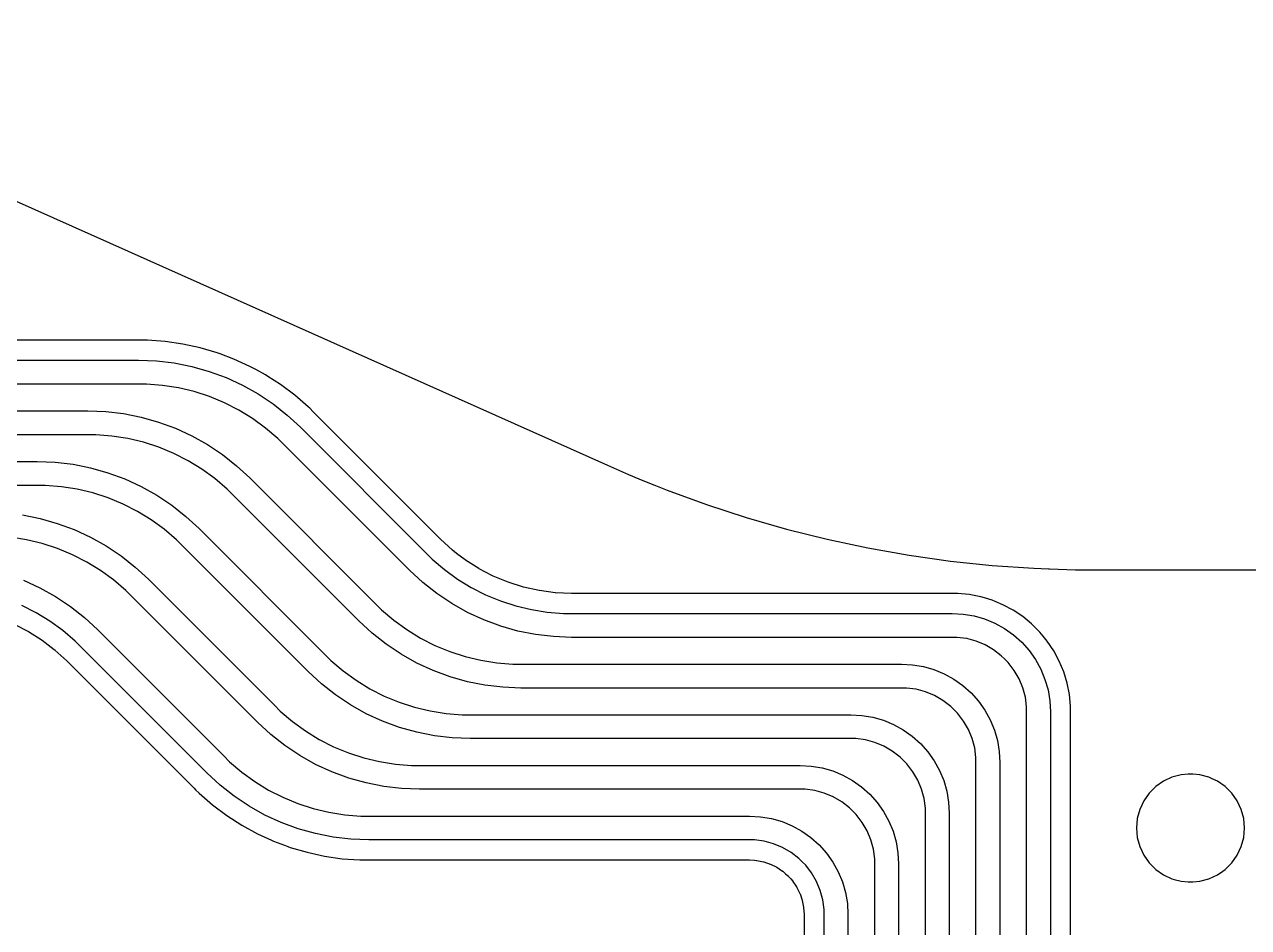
# Model space of a CAD drawing. Extents: x 68 to 346, y -197 to -84.
# Drawn here: x 177.77 to 208.47, y -111.72 to -89.07 of the extents above; entities that cross this region are included whole.
import ezdxf

# ---------------------------------------------------------------- set-up
doc = ezdxf.new("R2010")
doc.units = 0
doc.layers.add('BLACK', color=7, linetype='CONTINUOUS')

msp = doc.modelspace()

# ---------------------------------------------------------------- linework, layer by layer
at = {"layer": 'BLACK', "linetype": 'CONTINUOUS'}
for p, q in [((167.612, -89.0734), (192.389, -100.123)), ((180.671, -96.9895), (173.704, -96.9895)), ((180.849, -96.9895), (180.671, -96.9895)), ((180.671, -96.9895), (180.671, -96.9895)), ((181.294, -97.0213), (180.849, -96.9895)), ((181.735, -97.0848), (181.294, -97.0213)), ((182.171, -97.1795), (181.735, -97.0848)), ((182.599, -97.3052), (182.171, -97.1795)), ((182.171, -97.1795), (182.171, -97.1795)), ((182.673, -97.333), (182.599, -97.3052)), ((182.599, -97.3052), (182.599, -97.3052)), ((173.704, -97.49), (180.626, -97.49)), ((180.626, -97.49), (180.626, -97.49)), ((180.626, -97.49), (180.626, -97.49)), ((180.626, -97.49), (181.077, -97.5077)), ((181.077, -97.5077), (181.524, -97.5607)), ((181.524, -97.5607), (181.966, -97.6486)), ((183.016, -97.461), (182.673, -97.333)), ((183.422, -97.6462), (183.016, -97.461)), ((183.016, -97.461), (183.016, -97.461)), ((183.016, -97.461), (183.016, -97.461)), ((181.966, -97.6486), (182.4, -97.771)), ((182.4, -97.771), (182.823, -97.9271)), ((182.823, -97.9271), (183.233, -98.1158)), ((183.565, -97.7242), (183.422, -97.6462)), ((183.813, -97.8599), (183.565, -97.7242)), ((183.87, -97.8963), (183.813, -97.8599)), ((184.188, -98.1009), (183.87, -97.8963)), ((180.626, -98.09), (173.704, -98.09)), ((180.828, -98.09), (180.626, -98.09)), ((181.231, -98.1217), (180.828, -98.09)), ((181.63, -98.1849), (181.231, -98.1217)), ((182.023, -98.2792), (181.63, -98.1849)), ((183.233, -98.1158), (183.626, -98.3361)), ((184.545, -98.3681), (184.188, -98.1009)), ((184.188, -98.1009), (184.188, -98.1009)), ((182.407, -98.4041), (182.023, -98.2792)), ((182.78, -98.5587), (182.407, -98.4041)), ((183.626, -98.3361), (184.001, -98.5865)), ((184.882, -98.6601), (184.545, -98.3681)), ((184.545, -98.3681), (184.545, -98.3681)), ((172.434, -98.76), (179.356, -98.76)), ((179.356, -98.76), (179.356, -98.76)), ((179.356, -98.76), (179.356, -98.76)), ((179.356, -98.76), (179.807, -98.7777)), ((179.807, -98.7777), (180.254, -98.8307)), ((180.254, -98.8307), (180.696, -98.9186)), ((183.14, -98.7421), (182.78, -98.5587)), ((183.485, -98.9532), (183.14, -98.7421)), ((184.001, -98.5865), (184.355, -98.8656)), ((184.919, -98.697), (184.882, -98.6601)), ((185.007, -98.7846), (184.919, -98.697)), ((185.007, -98.7849), (185.007, -98.7846)), ((188.202, -101.98), (185.007, -98.7849)), ((180.696, -98.9186), (181.13, -99.041)), ((181.13, -99.041), (181.553, -99.1971)), ((183.812, -99.1907), (183.485, -98.9532)), ((184.355, -98.8656), (184.686, -99.1716)), ((179.356, -99.36), (172.434, -99.36)), ((179.558, -99.36), (179.356, -99.36)), ((179.961, -99.3917), (179.558, -99.36)), ((180.36, -99.4549), (179.961, -99.3917)), ((180.753, -99.5492), (180.36, -99.4549)), ((181.553, -99.1971), (181.963, -99.3858)), ((181.963, -99.3858), (182.356, -99.6061)), ((184.119, -99.4531), (183.812, -99.1907)), ((184.262, -99.5959), (184.119, -99.4531)), ((184.686, -99.1716), (184.686, -99.1717)), ((184.686, -99.1717), (187.848, -102.334)), ((181.137, -99.6741), (180.753, -99.5492)), ((181.51, -99.8287), (181.137, -99.6741)), ((182.356, -99.6061), (182.731, -99.8565)), ((187.424, -102.758), (184.262, -99.5959)), ((184.262, -99.5959), (184.262, -99.5959)), ((171.164, -100.03), (178.086, -100.03)), ((178.086, -100.03), (178.086, -100.03)), ((178.086, -100.03), (178.086, -100.03)), ((178.086, -100.03), (178.537, -100.048)), ((178.537, -100.048), (178.984, -100.101)), ((181.87, -100.012), (181.51, -99.8287)), ((182.215, -100.223), (181.87, -100.012)), ((182.731, -99.8565), (183.085, -100.136)), ((178.984, -100.101), (179.426, -100.189)), ((179.426, -100.189), (179.86, -100.311)), ((179.86, -100.311), (180.283, -100.467)), ((182.542, -100.461), (182.215, -100.223)), ((183.085, -100.136), (183.416, -100.442)), ((192.389, -100.123), (192.389, -100.124)), ((192.389, -100.124), (192.914, -100.358)), ((192.914, -100.358), (193.173, -100.463)), ((178.086, -100.63), (171.164, -100.63)), ((178.288, -100.63), (178.086, -100.63)), ((178.691, -100.662), (178.288, -100.63)), ((179.09, -100.725), (178.691, -100.662)), ((180.283, -100.467), (180.693, -100.656)), ((180.693, -100.656), (181.086, -100.876)), ((182.849, -100.723), (182.542, -100.461)), ((183.416, -100.442), (183.416, -100.442)), ((183.416, -100.442), (186.578, -103.604)), ((193.173, -100.463), (193.525, -100.605)), ((193.525, -100.605), (193.546, -100.614)), ((193.546, -100.614), (193.547, -100.614)), ((193.547, -100.614), (193.886, -100.751)), ((179.483, -100.819), (179.09, -100.725)), ((179.867, -100.944), (179.483, -100.819)), ((180.24, -101.099), (179.867, -100.944)), ((181.086, -100.876), (181.461, -101.127)), ((182.992, -100.866), (182.849, -100.723)), ((186.154, -104.028), (182.992, -100.866)), ((182.992, -100.866), (182.992, -100.866)), ((193.886, -100.751), (194.871, -101.11)), ((180.6, -101.282), (180.24, -101.099)), ((180.945, -101.493), (180.6, -101.282)), ((181.461, -101.127), (181.815, -101.406)), ((194.871, -101.11), (195.869, -101.435)), ((177.714, -101.371), (178.156, -101.459)), ((178.156, -101.459), (178.59, -101.581)), ((178.59, -101.581), (179.013, -101.737)), ((181.272, -101.731), (180.945, -101.493)), ((181.815, -101.406), (182.146, -101.712)), ((195.869, -101.435), (196.877, -101.725)), ((179.013, -101.737), (179.423, -101.926)), ((181.579, -101.993), (181.272, -101.731)), ((182.146, -101.712), (182.146, -101.712)), ((182.146, -101.712), (185.308, -104.874)), ((196.877, -101.725), (197.895, -101.979)), ((177.82, -101.995), (177.421, -101.932)), ((178.213, -102.089), (177.82, -101.995)), ((178.597, -102.214), (178.213, -102.089)), ((178.97, -102.369), (178.597, -102.214)), ((179.423, -101.926), (179.816, -102.146)), ((179.816, -102.146), (180.191, -102.397)), ((181.722, -102.136), (181.579, -101.993)), ((184.884, -105.298), (181.722, -102.136)), ((181.722, -102.136), (181.722, -102.136)), ((188.499, -102.252), (188.202, -101.98)), ((197.895, -101.979), (198.921, -102.197)), ((198.921, -102.197), (199.953, -102.379)), ((179.33, -102.552), (178.97, -102.369)), ((180.191, -102.397), (180.545, -102.676)), ((187.848, -102.334), (187.848, -102.334)), ((187.848, -102.334), (187.991, -102.477)), ((187.991, -102.477), (188.298, -102.739)), ((188.503, -102.255), (188.499, -102.252)), ((188.605, -102.334), (188.503, -102.255)), ((188.82, -102.499), (188.605, -102.334)), ((188.824, -102.502), (188.82, -102.499)), ((189.161, -102.716), (188.824, -102.502)), ((199.953, -102.379), (200.992, -102.526)), ((200.992, -102.526), (202.035, -102.635)), ((179.675, -102.763), (179.33, -102.552)), ((180.002, -103.001), (179.675, -102.763)), ((180.545, -102.676), (180.876, -102.982)), ((187.755, -103.064), (187.424, -102.758)), ((187.424, -102.758), (187.424, -102.758)), ((188.298, -102.739), (188.625, -102.977)), ((189.166, -102.719), (189.161, -102.716)), ((189.486, -102.885), (189.166, -102.719)), ((202.035, -102.635), (203.082, -102.709)), ((203.082, -102.709), (203.447, -102.721)), ((203.447, -102.721), (203.448, -102.722)), ((203.448, -102.722), (203.47, -102.722)), ((203.47, -102.722), (204.13, -102.745)), ((204.13, -102.745), (204.63, -102.745)), ((204.63, -102.745), (204.63, -102.745)), ((204.63, -102.745), (204.654, -102.745)), ((204.654, -102.745), (209.378, -102.745)), ((177.743, -103.007), (178.153, -103.196)), ((180.309, -103.263), (180.002, -103.001)), ((180.876, -102.982), (180.876, -102.982)), ((180.876, -102.982), (184.038, -106.144)), ((188.109, -103.343), (187.755, -103.064)), ((188.625, -102.977), (188.97, -103.188)), ((189.52, -102.903), (189.486, -102.885)), ((189.525, -102.906), (189.52, -102.903)), ((189.894, -103.059), (189.525, -102.906)), ((189.899, -103.06), (189.894, -103.059)), ((190.28, -103.181), (189.899, -103.06)), ((178.153, -103.196), (178.546, -103.416)), ((178.546, -103.416), (178.921, -103.667)), ((180.452, -103.406), (180.309, -103.263)), ((183.614, -106.568), (180.452, -103.406)), ((180.452, -103.406), (180.452, -103.406)), ((188.484, -103.594), (188.109, -103.343)), ((188.97, -103.188), (189.33, -103.371)), ((189.33, -103.371), (189.703, -103.526)), ((190.285, -103.182), (190.28, -103.181)), ((190.675, -103.268), (190.285, -103.182)), ((190.681, -103.269), (190.675, -103.268)), ((191.077, -103.321), (190.681, -103.269)), ((191.082, -103.322), (191.077, -103.321)), ((191.484, -103.34), (191.082, -103.322)), ((201.032, -103.34), (191.484, -103.34)), ((201.178, -103.339), (201.032, -103.34)), ((201.265, -103.348), (201.178, -103.339)), ((201.178, -103.339), (201.178, -103.339)), ((201.468, -103.368), (201.265, -103.348)), ((201.502, -103.375), (201.468, -103.368)), ((201.468, -103.368), (201.468, -103.368)), ((201.468, -103.368), (201.468, -103.368)), ((201.754, -103.425), (201.502, -103.375)), ((201.842, -103.452), (201.754, -103.425)), ((202.033, -103.51), (201.842, -103.452)), ((178.06, -103.822), (177.7, -103.639)), ((178.921, -103.667), (179.275, -103.946)), ((186.578, -103.604), (186.578, -103.604)), ((186.578, -103.604), (186.721, -103.747)), ((186.721, -103.747), (187.028, -104.009)), ((188.877, -103.814), (188.484, -103.594)), ((189.703, -103.526), (190.087, -103.651)), ((190.087, -103.651), (190.48, -103.745)), ((190.48, -103.745), (190.879, -103.808)), ((202.111, -103.542), (202.033, -103.51)), ((202.033, -103.51), (202.033, -103.51)), ((202.033, -103.51), (202.033, -103.51)), ((202.303, -103.621), (202.111, -103.542)), ((202.56, -103.759), (202.303, -103.621)), ((202.802, -103.921), (202.56, -103.759)), ((202.56, -103.759), (202.56, -103.759)), ((202.56, -103.759), (202.56, -103.759)), ((178.405, -104.033), (178.06, -103.822)), ((178.732, -104.271), (178.405, -104.033)), ((179.275, -103.946), (179.606, -104.252)), ((186.485, -104.334), (186.154, -104.028)), ((186.154, -104.028), (186.154, -104.028)), ((187.028, -104.009), (187.355, -104.247)), ((189.287, -104.003), (188.877, -103.814)), ((189.71, -104.159), (189.287, -104.003)), ((190.879, -103.808), (191.282, -103.84)), ((191.282, -103.84), (191.484, -103.84)), ((191.484, -103.84), (201.032, -103.84)), ((201.032, -103.84), (201.032, -103.84)), ((201.032, -103.84), (201.308, -103.856)), ((201.308, -103.856), (201.581, -103.902)), ((201.581, -103.902), (201.847, -103.978)), ((201.847, -103.978), (202.103, -104.084)), ((203.025, -104.103), (202.802, -103.921)), ((177.51, -104.107), (177.864, -104.291)), ((177.864, -104.291), (177.869, -104.294)), ((177.869, -104.294), (178.206, -104.508)), ((179.039, -104.533), (178.732, -104.271)), ((179.606, -104.252), (179.606, -104.252)), ((179.606, -104.252), (182.768, -107.414)), ((186.839, -104.613), (186.485, -104.334)), ((187.355, -104.247), (187.7, -104.458)), ((190.144, -104.281), (189.71, -104.159)), ((190.586, -104.369), (190.144, -104.281)), ((191.033, -104.422), (190.586, -104.369)), ((202.103, -104.084), (202.345, -104.218)), ((202.345, -104.218), (202.571, -104.378)), ((203.028, -104.106), (203.025, -104.103)), ((203.131, -104.209), (203.028, -104.106)), ((203.167, -104.245), (203.131, -104.209)), ((203.131, -104.209), (203.131, -104.209)), ((203.191, -104.268), (203.167, -104.245)), ((203.167, -104.245), (203.167, -104.245)), ((203.229, -104.307), (203.191, -104.268)), ((203.191, -104.268), (203.191, -104.268)), ((203.234, -104.312), (203.229, -104.307)), ((203.313, -104.408), (203.234, -104.312)), ((178.206, -104.508), (178.21, -104.511)), ((178.21, -104.511), (178.513, -104.744)), ((179.182, -104.676), (179.039, -104.533)), ((182.344, -107.838), (179.182, -104.676)), ((179.182, -104.676), (179.182, -104.676)), ((187.214, -104.864), (186.839, -104.613)), ((187.7, -104.458), (188.06, -104.641)), ((188.06, -104.641), (188.433, -104.796)), ((191.484, -104.44), (191.033, -104.422)), ((201.032, -104.44), (191.484, -104.44)), ((191.484, -104.44), (191.484, -104.44)), ((191.484, -104.44), (191.484, -104.44)), ((201.154, -104.44), (201.032, -104.44)), ((201.032, -104.44), (201.032, -104.44)), ((201.032, -104.44), (201.032, -104.44)), ((201.397, -104.472), (201.154, -104.44)), ((201.634, -104.535), (201.397, -104.472)), ((201.86, -104.629), (201.634, -104.535)), ((202.072, -104.751), (201.86, -104.629)), ((202.571, -104.378), (202.777, -104.563)), ((202.777, -104.563), (202.777, -104.563)), ((202.777, -104.563), (202.962, -104.769)), ((203.419, -104.538), (203.313, -104.408)), ((203.581, -104.78), (203.419, -104.538)), ((178.513, -104.744), (178.527, -104.755)), ((178.527, -104.755), (178.531, -104.758)), ((178.531, -104.758), (178.828, -105.03)), ((185.308, -104.874), (185.308, -104.874)), ((185.308, -104.874), (185.451, -105.017)), ((187.607, -105.084), (187.214, -104.864)), ((188.433, -104.796), (188.817, -104.921)), ((188.817, -104.921), (189.21, -105.015)), ((202.266, -104.901), (202.072, -104.751)), ((202.353, -104.987), (202.266, -104.901)), ((202.439, -105.074), (202.353, -104.987)), ((202.353, -104.987), (202.353, -104.987)), ((202.962, -104.769), (203.122, -104.995)), ((203.719, -105.037), (203.581, -104.78)), ((203.581, -104.78), (203.581, -104.78)), ((203.581, -104.78), (203.581, -104.78)), ((178.828, -105.03), (182.023, -108.225)), ((185.451, -105.017), (185.758, -105.279)), ((185.758, -105.279), (186.085, -105.517)), ((188.017, -105.273), (187.607, -105.084)), ((188.44, -105.429), (188.017, -105.273)), ((189.21, -105.015), (189.609, -105.078)), ((189.609, -105.078), (190.012, -105.11)), ((190.012, -105.11), (190.214, -105.11)), ((190.214, -105.11), (199.762, -105.11)), ((199.762, -105.11), (199.762, -105.11)), ((199.762, -105.11), (200.038, -105.126)), ((200.038, -105.126), (200.311, -105.172)), ((200.311, -105.172), (200.577, -105.248)), ((200.577, -105.248), (200.833, -105.354)), ((202.589, -105.268), (202.439, -105.074)), ((202.711, -105.48), (202.589, -105.268)), ((203.122, -104.995), (203.256, -105.237)), ((203.256, -105.237), (203.361, -105.493)), ((203.83, -105.307), (203.719, -105.037)), ((185.215, -105.604), (184.884, -105.298)), ((184.884, -105.298), (184.884, -105.298)), ((185.569, -105.883), (185.215, -105.604)), ((186.085, -105.517), (186.43, -105.728)), ((188.874, -105.551), (188.44, -105.429)), ((189.316, -105.639), (188.874, -105.551)), ((200.833, -105.354), (201.075, -105.488)), ((201.075, -105.488), (201.301, -105.648)), ((202.805, -105.706), (202.711, -105.48)), ((203.361, -105.493), (203.438, -105.759)), ((203.915, -105.586), (203.83, -105.307)), ((203.972, -105.872), (203.915, -105.586)), ((185.944, -106.134), (185.569, -105.883)), ((186.43, -105.728), (186.79, -105.911)), ((186.79, -105.911), (187.163, -106.066)), ((189.763, -105.692), (189.316, -105.639)), ((190.214, -105.71), (189.763, -105.692)), ((199.762, -105.71), (190.214, -105.71)), ((190.214, -105.71), (190.214, -105.71)), ((190.214, -105.71), (190.214, -105.71)), ((199.884, -105.71), (199.762, -105.71)), ((199.762, -105.71), (199.762, -105.71)), ((199.762, -105.71), (199.762, -105.71)), ((200.127, -105.742), (199.884, -105.71)), ((200.364, -105.805), (200.127, -105.742)), ((200.59, -105.899), (200.364, -105.805)), ((200.802, -106.021), (200.59, -105.899)), ((201.301, -105.648), (201.507, -105.833)), ((201.507, -105.833), (201.507, -105.833)), ((201.507, -105.833), (201.692, -106.039)), ((202.868, -105.943), (202.805, -105.706)), ((203.438, -105.759), (203.484, -106.032)), ((204, -106.162), (203.972, -105.872)), ((184.038, -106.144), (184.038, -106.144)), ((184.038, -106.144), (184.181, -106.287)), ((186.337, -106.354), (185.944, -106.134)), ((187.163, -106.066), (187.547, -106.191)), ((187.547, -106.191), (187.94, -106.285)), ((200.996, -106.171), (200.802, -106.021)), ((201.083, -106.257), (200.996, -106.171)), ((201.692, -106.039), (201.852, -106.265)), ((202.9, -106.186), (202.868, -105.943)), ((202.9, -106.308), (202.9, -106.186)), ((203.484, -106.032), (203.5, -106.308)), ((204, -106.248), (204, -106.162)), ((184.181, -106.287), (184.488, -106.549)), ((186.747, -106.543), (186.337, -106.354)), ((187.94, -106.285), (188.339, -106.348)), ((188.339, -106.348), (188.742, -106.38)), ((188.742, -106.38), (188.944, -106.38)), ((188.944, -106.38), (198.492, -106.38)), ((198.492, -106.38), (198.492, -106.38)), ((198.492, -106.38), (198.768, -106.396)), ((198.768, -106.396), (199.041, -106.442)), ((199.041, -106.442), (199.307, -106.518)), ((199.307, -106.518), (199.563, -106.624)), ((201.169, -106.344), (201.083, -106.257)), ((201.083, -106.257), (201.083, -106.257)), ((201.319, -106.538), (201.169, -106.344)), ((201.852, -106.265), (201.986, -106.507)), ((201.986, -106.507), (202.091, -106.763)), ((202.9, -121.022), (202.9, -106.308)), ((202.9, -106.308), (202.9, -106.308)), ((202.9, -106.308), (202.9, -106.308)), ((203.5, -106.308), (203.5, -106.308)), ((203.5, -106.308), (203.5, -121.022)), ((204, -106.261), (204, -106.248)), ((204, -106.263), (204, -106.261)), ((204, -106.261), (204, -106.261)), ((204, -109.22), (204, -106.263)), ((183.945, -106.874), (183.614, -106.568)), ((183.614, -106.568), (183.614, -106.568)), ((184.488, -106.549), (184.815, -106.787)), ((184.815, -106.787), (185.16, -106.998)), ((187.17, -106.699), (186.747, -106.543)), ((187.604, -106.821), (187.17, -106.699)), ((188.046, -106.909), (187.604, -106.821)), ((199.563, -106.624), (199.805, -106.758)), ((199.805, -106.758), (200.031, -106.918)), ((201.441, -106.75), (201.319, -106.538)), ((201.535, -106.976), (201.441, -106.75)), ((202.091, -106.763), (202.168, -107.029)), ((184.299, -107.153), (183.945, -106.874)), ((185.16, -106.998), (185.52, -107.181)), ((188.493, -106.962), (188.046, -106.909)), ((188.944, -106.98), (188.493, -106.962)), ((198.492, -106.98), (188.944, -106.98)), ((188.944, -106.98), (188.944, -106.98)), ((188.944, -106.98), (188.944, -106.98)), ((198.614, -106.98), (198.492, -106.98)), ((198.492, -106.98), (198.492, -106.98)), ((198.492, -106.98), (198.492, -106.98)), ((198.857, -107.012), (198.614, -106.98)), ((199.094, -107.075), (198.857, -107.012)), ((199.32, -107.169), (199.094, -107.075)), ((200.031, -106.918), (200.237, -107.103)), ((200.237, -107.103), (200.237, -107.103)), ((200.237, -107.103), (200.422, -107.309)), ((201.598, -107.213), (201.535, -106.976)), ((202.168, -107.029), (202.214, -107.302)), ((182.768, -107.414), (182.768, -107.414)), ((182.768, -107.414), (182.911, -107.557)), ((184.674, -107.404), (184.299, -107.153)), ((185.067, -107.624), (184.674, -107.404)), ((185.52, -107.181), (185.893, -107.336)), ((185.893, -107.336), (186.277, -107.461)), ((199.532, -107.291), (199.32, -107.169)), ((199.726, -107.441), (199.532, -107.291)), ((199.813, -107.527), (199.726, -107.441)), ((200.422, -107.309), (200.582, -107.535)), ((201.63, -107.456), (201.598, -107.213)), ((202.214, -107.302), (202.23, -107.578)), ((182.911, -107.557), (183.218, -107.819)), ((185.477, -107.813), (185.067, -107.624)), ((186.277, -107.461), (186.67, -107.555)), ((186.67, -107.555), (187.069, -107.618)), ((187.069, -107.618), (187.472, -107.65)), ((187.472, -107.65), (187.674, -107.65)), ((187.674, -107.65), (197.222, -107.65)), ((197.222, -107.65), (197.222, -107.65)), ((197.222, -107.65), (197.498, -107.666)), ((197.498, -107.666), (197.771, -107.712)), ((197.771, -107.712), (198.037, -107.788)), ((199.899, -107.614), (199.813, -107.527)), ((199.813, -107.527), (199.813, -107.527)), ((200.049, -107.808), (199.899, -107.614)), ((200.582, -107.535), (200.716, -107.777)), ((201.63, -107.578), (201.63, -107.456)), ((201.63, -122.292), (201.63, -107.578)), ((201.63, -107.578), (201.63, -107.578)), ((201.63, -107.578), (201.63, -107.578)), ((202.23, -107.578), (202.23, -107.578)), ((202.23, -107.578), (202.23, -122.292)), ((182.675, -108.144), (182.344, -107.838)), ((182.344, -107.838), (182.344, -107.838)), ((183.218, -107.819), (183.545, -108.057)), ((183.545, -108.057), (183.89, -108.268)), ((185.9, -107.969), (185.477, -107.813)), ((186.334, -108.091), (185.9, -107.969)), ((198.037, -107.788), (198.293, -107.894)), ((198.293, -107.894), (198.535, -108.028)), ((198.535, -108.028), (198.761, -108.188)), ((200.171, -108.02), (200.049, -107.808)), ((200.265, -108.246), (200.171, -108.02)), ((200.716, -107.777), (200.821, -108.033)), ((200.821, -108.033), (200.898, -108.299)), ((206.332, -108.046), (206.139, -108.182)), ((206.546, -107.946), (206.332, -108.046)), ((206.332, -108.046), (206.332, -108.046)), ((206.775, -107.885), (206.546, -107.946)), ((206.546, -107.946), (206.546, -107.946)), ((206.951, -107.87), (206.775, -107.885)), ((206.775, -107.885), (206.775, -107.885)), ((207.069, -107.87), (206.951, -107.87)), ((207.245, -107.885), (207.069, -107.87)), ((207.474, -107.946), (207.245, -107.885)), ((207.245, -107.885), (207.245, -107.885)), ((207.556, -107.984), (207.474, -107.946)), ((207.474, -107.946), (207.474, -107.946)), ((207.474, -107.946), (207.474, -107.946)), ((207.688, -108.046), (207.556, -107.984)), ((207.881, -108.182), (207.688, -108.046)), ((207.688, -108.046), (207.688, -108.046)), ((182.023, -108.225), (182.023, -108.225)), ((182.023, -108.225), (182.058, -108.26)), ((182.058, -108.26), (182.148, -108.35)), ((182.148, -108.35), (182.485, -108.642)), ((183.029, -108.423), (182.675, -108.144)), ((183.89, -108.268), (184.25, -108.451)), ((186.776, -108.179), (186.334, -108.091)), ((187.223, -108.232), (186.776, -108.179)), ((187.674, -108.25), (187.223, -108.232)), ((197.222, -108.25), (187.674, -108.25)), ((187.674, -108.25), (187.674, -108.25)), ((187.674, -108.25), (187.674, -108.25)), ((197.344, -108.25), (197.222, -108.25)), ((197.222, -108.25), (197.222, -108.25)), ((197.222, -108.25), (197.222, -108.25)), ((197.587, -108.282), (197.344, -108.25)), ((197.824, -108.345), (197.587, -108.282)), ((198.05, -108.439), (197.824, -108.345)), ((198.761, -108.188), (198.967, -108.373)), ((200.328, -108.483), (200.265, -108.246)), ((200.898, -108.299), (200.944, -108.572)), ((205.972, -108.349), (205.836, -108.542)), ((206.139, -108.182), (205.972, -108.349)), ((205.972, -108.349), (205.972, -108.349)), ((208.048, -108.349), (207.881, -108.182)), ((208.184, -108.542), (208.048, -108.349)), ((182.485, -108.642), (182.485, -108.642)), ((182.485, -108.642), (182.842, -108.909)), ((183.404, -108.674), (183.029, -108.423)), ((183.797, -108.894), (183.404, -108.674)), ((184.25, -108.451), (184.623, -108.606)), ((184.623, -108.606), (185.007, -108.731)), ((198.262, -108.561), (198.05, -108.439)), ((198.456, -108.711), (198.262, -108.561)), ((198.967, -108.373), (198.967, -108.373)), ((198.967, -108.373), (199.152, -108.579)), ((199.152, -108.579), (199.312, -108.805)), ((200.36, -108.726), (200.328, -108.483)), ((200.944, -108.572), (200.96, -108.848)), ((205.836, -108.542), (205.736, -108.756)), ((205.836, -108.542), (205.836, -108.542)), ((208.284, -108.756), (208.184, -108.542)), ((208.184, -108.542), (208.184, -108.542)), ((182.842, -108.909), (182.842, -108.909)), ((182.842, -108.909), (183.217, -109.15)), ((184.207, -109.083), (183.797, -108.894)), ((185.007, -108.731), (185.4, -108.825)), ((185.4, -108.825), (185.799, -108.888)), ((185.799, -108.888), (186.202, -108.92)), ((186.202, -108.92), (186.404, -108.92)), ((186.404, -108.92), (195.952, -108.92)), ((195.952, -108.92), (195.952, -108.92)), ((195.952, -108.92), (196.228, -108.936)), ((196.228, -108.936), (196.501, -108.982)), ((198.543, -108.797), (198.456, -108.711)), ((198.629, -108.884), (198.543, -108.797)), ((198.543, -108.797), (198.543, -108.797)), ((198.779, -109.078), (198.629, -108.884)), ((199.312, -108.805), (199.446, -109.047)), ((200.36, -108.848), (200.36, -108.726)), ((200.36, -123.562), (200.36, -108.848)), ((200.36, -108.848), (200.36, -108.848)), ((200.36, -108.848), (200.36, -108.848)), ((200.96, -108.848), (200.96, -108.848)), ((200.96, -108.848), (200.96, -123.562)), ((205.736, -108.756), (205.675, -108.985)), ((205.736, -108.756), (205.736, -108.756)), ((208.345, -108.985), (208.284, -108.756)), ((183.217, -109.15), (183.608, -109.364)), ((184.63, -109.239), (184.207, -109.083)), ((185.064, -109.361), (184.63, -109.239)), ((196.501, -108.982), (196.767, -109.058)), ((196.767, -109.058), (197.023, -109.164)), ((197.023, -109.164), (197.265, -109.298)), ((198.901, -109.29), (198.779, -109.078)), ((199.446, -109.047), (199.551, -109.303)), ((204, -120.938), (204, -109.22)), ((205.675, -108.985), (205.654, -109.22)), ((205.654, -109.22), (205.654, -109.22)), ((205.654, -109.22), (205.675, -109.455)), ((205.675, -108.985), (205.675, -108.985)), ((208.366, -109.22), (208.345, -108.985)), ((208.345, -109.455), (208.366, -109.22)), ((183.608, -109.364), (183.965, -109.527)), ((183.965, -109.527), (184.014, -109.549)), ((184.014, -109.549), (184.291, -109.652)), ((185.506, -109.449), (185.064, -109.361)), ((185.953, -109.502), (185.506, -109.449)), ((186.404, -109.52), (185.953, -109.502)), ((195.952, -109.52), (186.404, -109.52)), ((186.404, -109.52), (186.404, -109.52)), ((186.404, -109.52), (186.404, -109.52)), ((196.074, -109.52), (195.952, -109.52)), ((195.952, -109.52), (195.952, -109.52)), ((195.952, -109.52), (195.952, -109.52)), ((196.317, -109.552), (196.074, -109.52)), ((196.554, -109.615), (196.317, -109.552)), ((197.265, -109.298), (197.491, -109.458)), ((197.491, -109.458), (197.697, -109.643)), ((198.995, -109.516), (198.901, -109.29)), ((199.058, -109.753), (198.995, -109.516)), ((199.551, -109.303), (199.628, -109.569)), ((199.628, -109.569), (199.674, -109.842)), ((205.675, -109.455), (205.675, -109.455)), ((205.675, -109.455), (205.736, -109.684)), ((208.284, -109.684), (208.345, -109.455)), ((184.291, -109.652), (184.371, -109.682)), ((184.371, -109.682), (184.431, -109.705)), ((184.431, -109.705), (184.859, -109.83)), ((184.859, -109.83), (184.859, -109.83)), ((184.859, -109.83), (184.859, -109.83)), ((184.859, -109.83), (184.859, -109.83)), ((184.859, -109.83), (185.295, -109.925)), ((196.78, -109.709), (196.554, -109.615)), ((196.992, -109.831), (196.78, -109.709)), ((197.186, -109.981), (196.992, -109.831)), ((197.697, -109.643), (197.697, -109.643)), ((197.697, -109.643), (197.882, -109.849)), ((197.882, -109.849), (198.042, -110.075)), ((199.09, -109.996), (199.058, -109.753)), ((199.674, -109.842), (199.69, -110.118)), ((205.736, -109.684), (205.736, -109.684)), ((205.736, -109.684), (205.736, -109.684)), ((205.736, -109.684), (205.786, -109.791)), ((205.786, -109.791), (205.836, -109.898)), ((205.836, -109.898), (205.836, -109.898)), ((205.836, -109.898), (205.972, -110.091)), ((208.048, -110.091), (208.184, -109.898)), ((208.184, -109.898), (208.284, -109.684)), ((185.295, -109.925), (185.736, -109.989)), ((185.736, -109.989), (186.181, -110.02)), ((186.181, -110.02), (186.181, -110.02)), ((186.181, -110.02), (186.345, -110.02)), ((186.345, -110.02), (186.345, -110.02)), ((186.345, -110.02), (195.868, -110.02)), ((195.868, -110.02), (195.868, -110.021)), ((195.868, -110.021), (195.95, -110.02)), ((195.95, -110.02), (195.954, -110.021)), ((195.954, -110.021), (196.078, -110.029)), ((196.078, -110.029), (196.126, -110.032)), ((196.126, -110.032), (196.134, -110.033)), ((196.134, -110.033), (196.302, -110.066)), ((196.302, -110.066), (196.31, -110.068)), ((196.31, -110.068), (196.471, -110.123)), ((196.471, -110.123), (196.479, -110.126)), ((196.479, -110.126), (196.632, -110.202)), ((196.632, -110.202), (196.639, -110.206)), ((196.639, -110.206), (196.691, -110.241)), ((197.273, -110.067), (197.186, -109.981)), ((197.359, -110.154), (197.273, -110.067)), ((197.273, -110.067), (197.273, -110.067)), ((197.509, -110.348), (197.359, -110.154)), ((198.042, -110.075), (198.176, -110.317)), ((199.09, -110.118), (199.09, -109.996)), ((199.09, -124.832), (199.09, -110.118)), ((199.09, -110.118), (199.09, -110.118)), ((199.09, -110.118), (199.09, -110.118)), ((199.69, -110.118), (199.69, -110.118)), ((199.69, -110.118), (199.69, -124.832)), ((205.972, -110.091), (206.139, -110.258)), ((207.881, -110.258), (208.048, -110.091)), ((196.691, -110.241), (196.781, -110.301)), ((196.781, -110.301), (196.788, -110.306)), ((196.788, -110.306), (196.857, -110.367)), ((196.857, -110.367), (196.906, -110.41)), ((196.906, -110.41), (196.916, -110.418)), ((196.916, -110.418), (196.922, -110.424)), ((196.922, -110.424), (196.985, -110.496)), ((196.985, -110.496), (197.034, -110.552)), ((197.631, -110.56), (197.509, -110.348)), ((198.176, -110.317), (198.281, -110.573)), ((206.139, -110.258), (206.332, -110.394)), ((206.332, -110.394), (206.332, -110.394)), ((206.332, -110.394), (206.546, -110.494)), ((206.546, -110.494), (206.546, -110.494)), ((206.546, -110.494), (206.546, -110.494)), ((206.546, -110.494), (206.601, -110.509)), ((206.601, -110.509), (206.775, -110.555)), ((207.245, -110.555), (207.474, -110.494)), ((207.474, -110.494), (207.688, -110.394)), ((207.688, -110.394), (207.821, -110.301)), ((207.688, -110.394), (207.688, -110.394)), ((207.688, -110.394), (207.688, -110.394)), ((207.821, -110.301), (207.881, -110.258)), ((197.034, -110.552), (197.039, -110.559)), ((197.039, -110.559), (197.127, -110.691)), ((197.127, -110.691), (197.134, -110.701)), ((197.134, -110.701), (197.138, -110.708)), ((197.138, -110.708), (197.214, -110.861)), ((197.725, -110.786), (197.631, -110.56)), ((197.788, -111.023), (197.725, -110.786)), ((198.281, -110.573), (198.358, -110.839)), ((206.775, -110.555), (206.951, -110.57)), ((206.951, -110.57), (207.069, -110.57)), ((207.069, -110.57), (207.245, -110.555)), ((197.214, -110.861), (197.217, -110.869)), ((197.217, -110.869), (197.272, -111.03)), ((197.272, -111.03), (197.274, -111.038)), ((197.274, -111.038), (197.307, -111.206)), ((197.82, -111.266), (197.788, -111.023)), ((198.358, -110.839), (198.404, -111.112)), ((198.404, -111.112), (198.42, -111.388)), ((197.307, -111.206), (197.308, -111.214)), ((197.308, -111.214), (197.319, -111.386)), ((197.319, -111.386), (197.319, -111.39)), ((197.319, -111.39), (197.319, -111.476)), ((197.82, -111.388), (197.82, -111.266)), ((197.82, -126.102), (197.82, -111.388)), ((197.82, -111.388), (197.82, -111.388)), ((197.82, -111.388), (197.82, -111.388)), ((198.42, -111.388), (198.42, -111.388)), ((198.42, -111.388), (198.42, -126.102)), ((197.319, -111.476), (197.32, -111.476)), ((197.32, -111.476), (197.32, -122.283))]:
    msp.add_line(p, q, dxfattribs=at)

doc.saveas('drawing.dxf')
